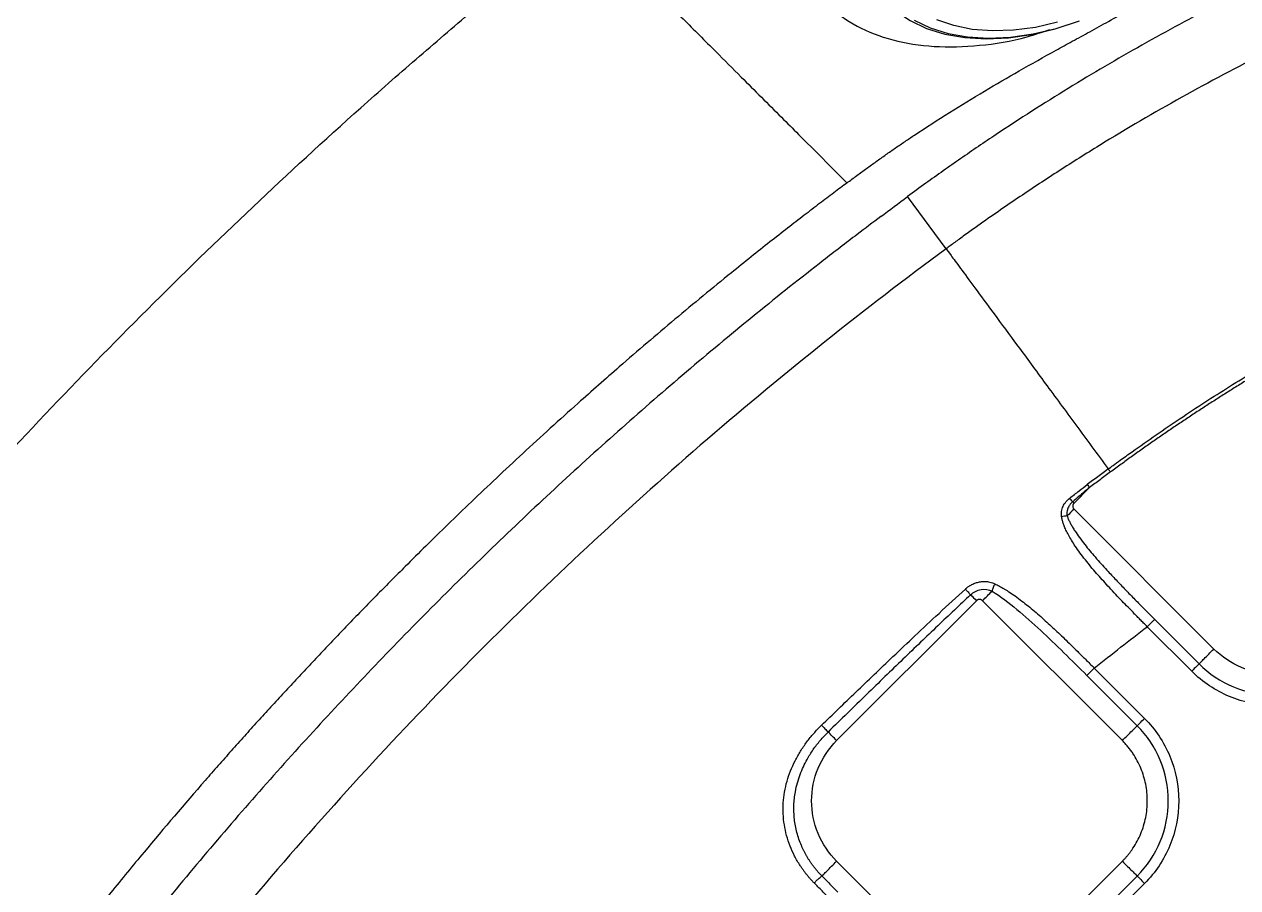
# Model space of a CAD drawing. Extents: x 525 to 613, y 487 to 635.
# Drawn here: x 557.6 to 563.32, y 557.17 to 561.24 of the extents above; entities that cross this region are included whole.
import ezdxf

# ---------------------------------------------------------------- set-up
doc = ezdxf.new("R2010")
doc.units = 0
doc.header["$MEASUREMENT"] = 0
doc.layers.add('1', color=4, linetype='Continuous')
doc.layers.add('STD TEST', color=3, linetype='Continuous')

# ---------------------------------------------------------------- blocks, each defined once
blk = doc.blocks.new('2023 VANGUARD')
at = {"layer": '1', "color": 3, "linetype": 'Continuous', "lineweight": 25}
for p, q in [((-7.0163, -32.5094), (-7.1975, -32.2634)), ((-6.3406, -33.6337), (-6.4138, -33.7069)), ((-6.4138, -33.7351), (-5.755, -34.394)), ((-6.8733, -34.1664), (-7.5321, -34.8252)), ((-6.1862, -34.8252), (-6.845, -34.1664)), ((-6.0688, -34.2893), (-5.8595, -34.4986)), ((-6.0339, -34.2544), (-5.8247, -34.4637)), ((-6.1165, -34.7555), (-6.3533, -34.5186)), ((-6.0816, -34.7206), (-6.3185, -34.4838)), ((-7.5321, -35.3933), (-6.8733, -36.0522)), ((-6.1862, -35.3933), (-6.845, -36.0522)), ((-6.7753, -36.1219), (-6.1165, -35.4631)), ((-6.7404, -36.1568), (-6.0816, -35.4979))]:
    blk.add_line(p, q, dxfattribs=at)
at = {"layer": '1', "color": 3, "linetype": 'Continuous', "lineweight": 25, "flags": 128}
for points in [[(-7.1676, -31.4328), (-7.0919, -31.4689), (-7.0072, -31.4952), (-6.9149, -31.5113), (-6.8163, -31.517), (-6.7128, -31.5123), (-6.606, -31.4971), (-6.4974, -31.4717), (-6.3886, -31.4364)], [(-6.491, -31.4426), (-6.596, -31.4666), (-6.699, -31.4803), (-6.7985, -31.4835), (-6.8929, -31.4762), (-6.9806, -31.4584), (-7.0604, -31.4304)], [(-7.2447, -31.3944), (-7.1854, -31.4345), (-7.1082, -31.4712), (-7.022, -31.498), (-6.9281, -31.5144), (-6.8277, -31.5203), (-6.7224, -31.5154), (-6.6136, -31.4999), (-6.5031, -31.4741), (-6.3923, -31.4382)]]:
    blk.add_lwpolyline(points, dxfattribs=at)
at = {"layer": '1', "color": 3, "linetype": 'Continuous', "lineweight": 25}
for points, knots in [([(-24.1702, -33.2673), (-24.1371, -33.2342), (-24.0707, -33.1678), (-23.971, -33.0681), (-23.8711, -32.9682), (-23.7711, -32.8682), (-23.671, -32.7681), (-23.5707, -32.6678), (-23.4702, -32.5673), (-23.3696, -32.4667), (-23.2689, -32.366), (-23.168, -32.265), (-23.0669, -32.164), (-22.9657, -32.0627), (-22.8643, -31.9613), (-22.7627, -31.8598), (-22.661, -31.7581), (-22.5591, -31.6562), (-22.3483, -31.4453), (-22.0277, -31.1248), (-21.5965, -30.6936), (-21.1634, -30.2604), (-20.5855, -29.6826), (-19.8608, -28.9579), (-19.1349, -28.232), (-18.5527, -27.6498), (-18.1159, -27.2131), (-17.6794, -26.7765), (-17.2593, -26.3564), (-16.8561, -25.9531), (-16.468, -25.565), (-16.015, -25.1121), (-15.3989, -24.4961), (-14.6243, -23.7214), (-13.8985, -22.9956), (-13.3199, -22.417), (-12.8856, -21.9826), (-12.4537, -21.5508), (-12.1021, -21.1992), (-11.8301, -20.9272), (-11.637, -20.7341), (-11.4446, -20.5417), (-11.2528, -20.3499), (-11.0617, -20.1588), (-10.8713, -19.9684), (-10.6814, -19.7785), (-10.4922, -19.5893), (-10.3663, -19.4634), (-10.3034, -19.4005)], [0, 0, 0, 0, 0.0073, 0.014606, 0.021918, 0.029236, 0.036561, 0.043892, 0.05123, 0.058575, 0.065927, 0.073285, 0.080651, 0.088024, 0.095404, 0.102792, 0.110187, 0.117591, 0.125001, 0.156135, 0.187339, 0.218625, 0.250002, 0.312335, 0.374999, 0.406257, 0.437499, 0.46883, 0.499999, 0.527705, 0.555415, 0.583333, 0.625, 0.687795, 0.749998, 0.781449, 0.812756, 0.843934, 0.874999, 0.889033, 0.903028, 0.916985, 0.930905, 0.944789, 0.958639, 0.972457, 0.986244, 1, 1, 1, 1]), ([(-5.9384, -27.3057), (-5.963, -27.3148), (-6.0207, -27.3363), (-6.1197, -27.3738), (-6.2439, -27.4218), (-6.4113, -27.4881), (-6.6076, -27.5686), (-6.8992, -27.6928), (-7.257, -27.8541), (-7.6215, -28.031), (-8.0407, -28.2465), (-8.5892, -28.5487), (-9.2887, -28.9807), (-9.835, -29.3617), (-10.1493, -29.5962), (-10.2787, -29.6947), (-10.3941, -29.7842), (-10.5623, -29.9169), (-10.7689, -30.0843), (-11.0563, -30.3244), (-11.5401, -30.7459), (-12.2895, -31.4533), (-13.0099, -32.2267), (-13.5082, -32.8198), (-13.7416, -33.1095), (-13.9137, -33.3295), (-14.0826, -33.5523), (-14.218, -33.7368), (-14.3267, -33.8887), (-14.4183, -34.019), (-14.5003, -34.1383), (-14.7159, -34.4581), (-15.0234, -34.9449), (-15.3983, -35.6119), (-15.6923, -36.1933), (-15.9163, -36.6796), (-16.0806, -37.0646), (-16.193, -37.3442), (-16.2593, -37.516), (-16.2888, -37.5942), (-16.2966, -37.615)], [0, 0, 0, 0, 0.0052278, 0.0122678, 0.0211155, 0.0317652, 0.048142, 0.063412, 0.0949432, 0.1263631, 0.1441982, 0.188916, 0.2512005, 0.3080496, 0.3216178, 0.3293783, 0.3404654, 0.3507233, 0.3720885, 0.3934723, 0.4253644, 0.499962, 0.5987532, 0.6358031, 0.6543439, 0.6729001, 0.6914769, 0.7100799, 0.7185196, 0.7287156, 0.7418349, 0.7473908, 0.8056132, 0.856583, 0.8999161, 0.9354925, 0.9633056, 0.9833375, 0.9955724, 1, 1, 1, 1]), ([(-6.9621, -29.9331), (-7.0323, -29.9754), (-7.1726, -30.0599), (-7.3558, -30.2161), (-7.5101, -30.3861), (-7.6282, -30.5662), (-7.7059, -30.7488), (-7.74, -30.9269), (-7.7294, -31.0938), (-7.6743, -31.2428), (-7.577, -31.3684), (-7.4412, -31.4659), (-7.272, -31.5311), (-7.076, -31.5623), (-6.8608, -31.556), (-6.6747, -31.5272), (-6.5637, -31.4889), (-6.5285, -31.4767)], [0, 0, 0, 0, 0.069258, 0.138275, 0.207399, 0.276539, 0.345644, 0.414806, 0.483986, 0.553072, 0.622169, 0.691337, 0.760508, 0.829602, 0.898683, 0.967868, 1, 1, 1, 1]), ([(-4.0638, -30.6682), (-4.1919, -30.7088), (-4.4465, -30.7948), (-4.8234, -30.9379), (-5.1328, -31.0689), (-5.3772, -31.1806), (-5.5589, -31.2677), (-5.739, -31.3583), (-5.9174, -31.4522), (-6.0939, -31.5494), (-6.3269, -31.6834), (-6.556, -31.8238), (-6.7811, -31.9707), (-6.9478, -32.0839), (-7.0864, -32.1819), (-7.1691, -32.2424), (-7.1976, -32.2634)], [0.7261553, 0.7261553, 0.7261553, 0.7261553, 0.7574053, 0.7886553, 0.8199053, 0.8355303, 0.8511553, 0.8667803, 0.8824053, 0.8980303, 0.9136553, 0.9449053, 0.9605303, 0.9761553, 0.9917803, 1, 1, 1, 1]), ([(-3.8182, -30.9137), (-4.1034, -30.9992), (-4.3881, -31.0979), (-4.9467, -31.3191), (-5.2201, -31.4414), (-5.6199, -31.6409), (-5.7514, -31.71), (-6.0124, -31.8544), (-6.142, -31.9297), (-6.3339, -32.0471), (-6.3974, -32.0868), (-6.5226, -32.1671), (-6.5842, -32.2075), (-6.6758, -32.2689), (-6.706, -32.2894), (-6.7679, -32.3317), (-6.7992, -32.3534), (-6.8629, -32.3981), (-6.8961, -32.4217), (-6.9373, -32.4516), (-6.9456, -32.4576), (-6.9612, -32.4689), (-6.9686, -32.4744), (-6.9902, -32.4902), (-7.0036, -32.5001), (-7.0163, -32.5094)], [0, 0, 0, 0, 0.25, 0.25, 0.5, 0.5, 0.625, 0.625, 0.75, 0.75, 0.8125, 0.8125, 0.875, 0.875, 0.90625, 0.90625, 0.9375, 0.9375, 0.96875, 0.96875, 0.976562, 0.976562, 0.984375, 0.984375, 1, 1, 1, 1]), ([(-12.6166, -34.8433), (-12.601, -34.8239), (-12.5617, -34.7748), (-12.4896, -34.6859), (-12.4015, -34.5783), (-12.2954, -34.4505), (-12.1452, -34.272), (-11.9529, -34.0487), (-11.6487, -33.7051), (-11.2621, -33.286), (-10.6198, -32.6269), (-10.0332, -32.0727), (-9.5136, -31.6155), (-9.3095, -31.4411), (-9.1706, -31.3246), (-9.0949, -31.2616), (-9.0229, -31.2024), (-8.9315, -31.1286), (-8.8311, -31.048), (-8.7552, -30.9881), (-8.7208, -30.9609)], [0, 0, 0, 0, 0.013532, 0.034298, 0.062286, 0.089197, 0.124752, 0.189239, 0.249618, 0.374516, 0.499562, 0.750531, 0.813475, 0.876316, 0.89664, 0.91219, 0.92991, 0.947364, 0.976138, 1, 1, 1, 1]), ([(-8.7208, -30.9609), (-8.6863, -30.9955), (-8.6172, -31.0647), (-8.5138, -31.1682), (-8.3933, -31.2889), (-8.2556, -31.4265), (-8.1126, -31.5694), (-7.9581, -31.724), (-7.8282, -31.8539), (-7.6622, -32.02), (-7.5593, -32.1228), (-7.4833, -32.1988)], [0, 0, 0, 0, 0.083161, 0.166354, 0.249581, 0.374472, 0.499426, 0.596215, 0.749531, 0.814922, 1, 1, 1, 1]), ([(-7.4832, -32.1987), (-7.4678, -32.1873), (-7.4372, -32.1645), (-7.3913, -32.131), (-7.3457, -32.0982), (-7.3003, -32.066), (-7.2551, -32.0346), (-7.2102, -32.0039), (-7.1261, -31.9474), (-7.0019, -31.8673), (-6.8373, -31.7668), (-6.6692, -31.6693), (-6.5308, -31.5922), (-6.4198, -31.5312), (-6.3377, -31.4861), (-6.2492, -31.4373), (-6.1883, -31.4031), (-6.1568, -31.3854)], [0, 0, 0, 0, 0.036893, 0.0733909, 0.1094949, 0.1452064, 0.1805274, 0.2154596, 0.2500047, 0.375737, 0.4999957, 0.6215568, 0.7499986, 0.8053595, 0.865479, 0.9303581, 1, 1, 1, 1]), ([(-7.4832, -32.1987), (-7.5038, -32.2142), (-7.547, -32.2465), (-7.6143, -32.2975), (-7.6869, -32.3531), (-7.7648, -32.4134), (-7.8479, -32.4785), (-7.9362, -32.5486), (-8.0862, -32.6691), (-8.2944, -32.8406), (-8.5347, -33.0461), (-8.7737, -33.2568), (-8.9664, -33.4317), (-9.1331, -33.5872), (-9.2505, -33.6986), (-9.3613, -33.8053), (-9.4654, -33.9071), (-9.5323, -33.9736), (-9.5648, -34.006)], [0, 0, 0, 0, 0.028037, 0.058635, 0.091793, 0.12751, 0.165785, 0.206618, 0.250011, 0.374977, 0.500002, 0.593781, 0.721351, 0.782972, 0.841649, 0.897379, 0.950163, 1, 1, 1, 1]), ([(-7.3241, -32.3576), (-7.3613, -32.3855), (-7.4519, -32.454), (-7.755, -32.6871), (-8.2242, -33.0686), (-8.8283, -33.6027), (-9.41, -34.1611), (-9.9684, -34.7429), (-10.5023, -35.3471), (-10.8836, -35.8165), (-11.1091, -36.1092), (-11.1776, -36.1997), (-11.2054, -36.2367), (-11.213, -36.2469)], [0.286107, 0.286107, 0.286107, 0.286107, 0.2969067, 0.3125317, 0.3750317, 0.4375317, 0.5000317, 0.5625317, 0.6250317, 0.6875317, 0.7031567, 0.7109692, 0.7139247, 0.7139247, 0.7139247, 0.7139247]), ([(-7.0163, -32.5094), (-7.4025, -32.794), (-7.7778, -33.0934), (-8.5028, -33.7177), (-8.8525, -34.0427), (-9.3593, -34.5495), (-9.5254, -34.7218), (-9.8507, -35.0722), (-10.01, -35.2503), (-10.478, -35.7937), (-10.7765, -36.168), (-11.0614, -36.5545)], [0, 0, 0, 0, 0.25, 0.25, 0.5, 0.5, 0.625, 0.625, 0.75, 0.75, 1, 1, 1, 1]), ([(-7.0163, -32.5094), (-7.0119, -32.5153), (-7.0043, -32.5257), (-6.9818, -32.5562), (-6.9669, -32.5764), (-6.9295, -32.6272), (-6.907, -32.6578), (-6.8542, -32.7294), (-6.824, -32.7704), (-6.7565, -32.8621), (-6.7191, -32.9127), (-6.6383, -33.0224), (-6.5949, -33.0814), (-6.5032, -33.2058), (-6.455, -33.2712), (-6.3555, -33.4062), (-6.3043, -33.4758), (-6.2523, -33.5462)], [0, 0, 0, 0, 0.125, 0.125, 0.25, 0.25, 0.375, 0.375, 0.5, 0.5, 0.625, 0.625, 0.75, 0.75, 0.875, 0.875, 1, 1, 1, 1]), ([(-6.2523, -33.5462), (-6.2447, -33.5406), (-6.2261, -33.5269), (-6.1889, -33.4998), (-6.1218, -33.4515), (-5.9899, -33.3589), (-5.8367, -33.2565), (-5.6813, -33.1576), (-5.5773, -33.0937), (-5.4587, -33.0226), (-5.3787, -32.9769), (-5.3247, -32.9461)], [0, 0, 0, 0, 0.0258907, 0.0625174, 0.1250287, 0.2500354, 0.5000044, 0.6248755, 0.7499772, 0.8313196, 1, 1, 1, 1]), ([(-5.316, -32.9614), (-5.3338, -32.9715), (-5.3694, -32.9917), (-5.4226, -33.0224), (-5.4755, -33.0534), (-5.5282, -33.0848), (-5.5806, -33.1165), (-5.6329, -33.1485), (-5.6849, -33.181), (-5.7366, -33.2137), (-5.7882, -33.2468), (-5.8395, -33.2803), (-5.8906, -33.3141), (-5.9415, -33.3482), (-5.9921, -33.3827), (-6.0425, -33.4175), (-6.0927, -33.4527), (-6.1427, -33.4883), (-6.1924, -33.5241), (-6.2254, -33.5483), (-6.2419, -33.5604)], [0, 0, 0, 0, 0.055629, 0.111237, 0.166824, 0.222395, 0.27795, 0.333494, 0.389028, 0.444556, 0.500078, 0.555599, 0.61112, 0.666645, 0.722175, 0.777714, 0.833263, 0.888825, 0.944403, 1, 1, 1, 1]), ([(-6.2419, -33.5604), (-6.2584, -33.5726), (-6.2914, -33.5969), (-6.3242, -33.6214), (-6.3406, -33.6337)], [0, 0, 0, 0, 0.499996, 1, 1, 1, 1]), ([(-6.4337, -33.6836), (-6.4192, -33.6721), (-6.3919, -33.6504), (-6.3642, -33.6294), (-6.3512, -33.6196)], [0, 0, 0, 0, 0.531098, 1, 1, 1, 1]), ([(-6.3406, -33.6337), (-6.3489, -33.6405), (-6.366, -33.6547), (-6.3924, -33.6771), (-6.4106, -33.6926), (-6.42, -33.7007)], [0, 0, 0, 0, 0.309563, 0.642891, 1, 1, 1, 1]), ([(-6.4725, -33.7708), (-6.4727, -33.7692), (-6.4732, -33.766), (-6.4735, -33.7611), (-6.4736, -33.7562), (-6.4733, -33.7512), (-6.4725, -33.7439), (-6.4704, -33.7341), (-6.466, -33.7225), (-6.4599, -33.7115), (-6.4524, -33.7014), (-6.4436, -33.6919), (-6.437, -33.6864), (-6.4337, -33.6836)], [0, 0, 0, 0, 0.050119, 0.100059, 0.149998, 0.200112, 0.250577, 0.375007, 0.499137, 0.620723, 0.748251, 0.871213, 1, 1, 1, 1]), ([(-6.42, -33.7007), (-6.4211, -33.7017), (-6.4235, -33.7037), (-6.4268, -33.7071), (-6.43, -33.7107), (-6.4338, -33.7156), (-6.4383, -33.7223), (-6.4423, -33.7305), (-6.4455, -33.7396), (-6.4472, -33.7483), (-6.4477, -33.7579), (-6.4468, -33.764), (-6.4463, -33.7676)], [0, 0, 0, 0, 0.060486, 0.121545, 0.184596, 0.250817, 0.366498, 0.500679, 0.611326, 0.750312, 0.851965, 1, 1, 1, 1]), ([(-6.4138, -33.7069), (-6.4144, -33.7075), (-6.4156, -33.7088), (-6.417, -33.711), (-6.4184, -33.7137), (-6.4194, -33.7171), (-6.4198, -33.721), (-6.4194, -33.7249), (-6.4182, -33.7287), (-6.4164, -33.7322), (-6.4147, -33.7342), (-6.4138, -33.7351)], [0, 0, 0, 0, 0.0834784, 0.1663875, 0.2501706, 0.374789, 0.5001047, 0.6247202, 0.7500387, 0.8748413, 1, 1, 1, 1]), ([(-6.0688, -34.2893), (-6.0746, -34.2834), (-6.0857, -34.2723), (-6.1014, -34.2564), (-6.1154, -34.2422), (-6.1345, -34.2228), (-6.1582, -34.1986), (-6.1982, -34.1572), (-6.2458, -34.1068), (-6.3017, -34.0448), (-6.3459, -33.993), (-6.3795, -33.9498), (-6.4021, -33.9186), (-6.4213, -33.8895), (-6.4367, -33.8636), (-6.449, -33.84), (-6.4582, -33.8199), (-6.4648, -33.8021), (-6.4695, -33.7863), (-6.4715, -33.7759), (-6.4725, -33.7708)], [0, 0, 0, 0, 0.03659, 0.069666, 0.099181, 0.125095, 0.190498, 0.250039, 0.380943, 0.499779, 0.624388, 0.688384, 0.748555, 0.800596, 0.848117, 0.887744, 0.923722, 0.950605, 0.975993, 1, 1, 1, 1]), ([(-6.4463, -33.7676), (-6.4454, -33.7699), (-6.4437, -33.7747), (-6.4408, -33.7818), (-6.4376, -33.789), (-6.434, -33.7964), (-6.4286, -33.8069), (-6.4205, -33.8208), (-6.4068, -33.8427), (-6.3877, -33.8702), (-6.3564, -33.9114), (-6.3134, -33.9629), (-6.2637, -34.0179), (-6.2159, -34.069), (-6.1718, -34.1148), (-6.1267, -34.161), (-6.0807, -34.2076), (-6.0496, -34.2387), (-6.0339, -34.2544)], [0, 0, 0, 0, 0.011737, 0.023903, 0.036509, 0.049566, 0.063083, 0.092291, 0.125968, 0.185125, 0.250741, 0.369551, 0.50014, 0.597334, 0.695861, 0.795778, 0.89714, 1, 1, 1, 1]), ([(-9.5648, -34.006), (-9.5862, -34.0273), (-9.629, -34.0701), (-9.6928, -34.1348), (-9.7565, -34.1998), (-9.8201, -34.2653), (-9.8834, -34.3312), (-9.9466, -34.3975), (-10.0096, -34.4642), (-10.0725, -34.5314), (-10.1351, -34.5989), (-10.1976, -34.6669), (-10.2599, -34.7353), (-10.3219, -34.8042), (-10.3838, -34.8734), (-10.4455, -34.9431), (-10.584, -35.101), (-10.7533, -35.2996), (-10.9328, -35.5178), (-11.0479, -35.6612), (-11.1395, -35.7771), (-11.224, -35.886), (-11.3017, -35.9877), (-11.351, -36.0535), (-11.3747, -36.0851)], [0, 0, 0, 0, 0.032865, 0.065797, 0.098796, 0.131863, 0.164996, 0.198195, 0.231462, 0.264795, 0.298195, 0.331661, 0.365194, 0.398794, 0.43246, 0.466194, 0.499994, 0.660819, 0.749995, 0.807184, 0.860747, 0.910673, 0.957, 1, 1, 1, 1]), ([(-7.6031, -34.7532), (-7.5767, -34.7276), (-7.5229, -34.6754), (-7.4404, -34.5959), (-7.3548, -34.5137), (-7.2621, -34.4254), (-7.1602, -34.3291), (-7.0467, -34.2229), (-6.9671, -34.1497), (-6.9256, -34.1117)], [0, 0, 0, 0, 0.118274, 0.241022, 0.368259, 0.500002, 0.652373, 0.819027, 1, 1, 1, 1]), ([(-6.9256, -34.1117), (-6.924, -34.1102), (-6.9209, -34.1074), (-6.9159, -34.1035), (-6.9108, -34.0997), (-6.9055, -34.0963), (-6.9001, -34.093), (-6.8908, -34.0881), (-6.8773, -34.0823), (-6.8591, -34.0775), (-6.8406, -34.0755), (-6.824, -34.0763), (-6.8099, -34.0788), (-6.798, -34.0821), (-6.7906, -34.0854), (-6.7868, -34.087)], [0, 0, 0, 0, 0.042005, 0.08379, 0.125451, 0.167082, 0.208778, 0.250635, 0.375563, 0.499341, 0.623884, 0.748828, 0.833288, 0.916705, 1, 1, 1, 1]), ([(-6.9011, -34.1385), (-6.9048, -34.1344), (-6.909, -34.1298), (-6.9175, -34.1205), (-6.9218, -34.1159), (-6.9256, -34.1117)], [0, 0, 0, 0, 0.5, 0.5, 1, 1, 1, 1]), ([(-6.9011, -34.1385), (-6.8872, -34.1257), (-6.8696, -34.1171), (-6.8339, -34.111), (-6.8156, -34.1135), (-6.7999, -34.1213)], [0, 0, 0, 0, 0.5, 0.5, 1, 1, 1, 1]), ([(-6.845, -34.1664), (-6.8376, -34.159), (-6.8297, -34.1511), (-6.8142, -34.1355), (-6.8066, -34.1279), (-6.7999, -34.1213)], [0, 0, 0, 0, 0.5, 0.5, 1, 1, 1, 1]), ([(-6.7868, -34.087), (-6.7897, -34.0926), (-6.7924, -34.0986), (-6.7969, -34.1105), (-6.7987, -34.1163), (-6.7999, -34.1213)], [0, 0, 0, 0, 0.5, 0.5, 1, 1, 1, 1]), ([(-6.7999, -34.1213), (-6.7591, -34.1462), (-6.7206, -34.1759), (-6.6449, -34.2388), (-6.6076, -34.2724), (-6.4974, -34.3752), (-6.4254, -34.4465), (-6.3533, -34.5186)], [0, 0, 0, 0, 0.25, 0.25, 0.5, 0.5, 1, 1, 1, 1]), ([(-6.7868, -34.087), (-6.7833, -34.0887), (-6.776, -34.0923), (-6.7652, -34.0979), (-6.7543, -34.1039), (-6.7433, -34.1103), (-6.7322, -34.1171), (-6.7148, -34.1282), (-6.6904, -34.1449), (-6.6602, -34.1674), (-6.6297, -34.1915), (-6.5903, -34.2242), (-6.5427, -34.2663), (-6.486, -34.319), (-6.4376, -34.3654), (-6.3951, -34.4072), (-6.3582, -34.4439), (-6.3322, -34.47), (-6.3185, -34.4838)], [0, 0, 0, 0, 0.019845, 0.040101, 0.060774, 0.081872, 0.103398, 0.12536, 0.184076, 0.250072, 0.310876, 0.375146, 0.500345, 0.620156, 0.749994, 0.823335, 0.906776, 1, 1, 1, 1]), ([(-6.9011, -34.1385), (-6.9266, -34.1626), (-6.9783, -34.2113), (-7.0568, -34.286), (-7.1375, -34.3631), (-7.2203, -34.4426), (-7.3053, -34.5247), (-7.3924, -34.6092), (-7.4817, -34.6962), (-7.5419, -34.7551), (-7.5724, -34.7849)], [0, 0, 0, 0, 0.112707, 0.228924, 0.348653, 0.471895, 0.598649, 0.728918, 0.862701, 1, 1, 1, 1]), ([(-6.845, -34.1664), (-6.8457, -34.1658), (-6.8469, -34.1646), (-6.8491, -34.1631), (-6.8519, -34.1618), (-6.8552, -34.1608), (-6.8592, -34.1604), (-6.8631, -34.1608), (-6.8669, -34.1619), (-6.8704, -34.1637), (-6.8723, -34.1655), (-6.8733, -34.1664)], [0, 0, 0, 0, 0.083478, 0.166388, 0.250171, 0.374789, 0.500105, 0.62472, 0.750039, 0.874841, 1, 1, 1, 1]), ([(-6.0688, -34.2893), (-6.065, -34.2855), (-6.061, -34.2814), (-6.0531, -34.2736), (-6.0493, -34.2698), (-6.0427, -34.2632), (-6.0399, -34.2604), (-6.0359, -34.2564), (-6.0346, -34.2551), (-6.0339, -34.2544)], [0, 0, 0, 0, 0.25, 0.25, 0.5, 0.5, 0.75, 0.75, 1, 1, 1, 1]), ([(-5.8247, -34.4637), (-5.8233, -34.4623), (-5.8205, -34.4595), (-5.8123, -34.4513), (-5.8069, -34.4459), (-5.7943, -34.4333), (-5.787, -34.426), (-5.7715, -34.4105), (-5.7632, -34.4022), (-5.755, -34.394)], [0, 0, 0, 0, 0.25, 0.25, 0.5, 0.5, 0.75, 0.75, 1, 1, 1, 1]), ([(-5.1868, -34.394), (-5.224, -34.4312), (-5.2686, -34.4609), (-5.3657, -34.5012), (-5.4183, -34.5116), (-5.5235, -34.5116), (-5.576, -34.5012), (-5.6732, -34.4609), (-5.7178, -34.4312), (-5.755, -34.394)], [0, 0, 0, 0, 0.25, 0.25, 0.5, 0.5, 0.75, 0.75, 1, 1, 1, 1]), ([(-5.8247, -34.4637), (-5.8261, -34.4651), (-5.8304, -34.4694), (-5.843, -34.482), (-5.8513, -34.4903), (-5.8595, -34.4986)], [0, 0, 0, 0, 0.5, 0.5, 1, 1, 1, 1]), ([(-5.8247, -34.4637), (-5.7784, -34.51), (-5.7229, -34.5471), (-5.6019, -34.5972), (-5.5364, -34.6102), (-5.4054, -34.6102), (-5.3399, -34.5972), (-5.2189, -34.5471), (-5.1634, -34.51), (-5.1171, -34.4637)], [0, 0, 0, 0, 0.25, 0.25, 0.5, 0.5, 0.75, 0.75, 1, 1, 1, 1]), ([(-6.3533, -34.5186), (-6.3527, -34.518), (-6.3514, -34.5167), (-6.3473, -34.5126), (-6.3446, -34.5099), (-6.338, -34.5033), (-6.3342, -34.4995), (-6.3263, -34.4916), (-6.3223, -34.4876), (-6.3185, -34.4838)], [0, 0, 0, 0, 0.25, 0.25, 0.5, 0.5, 0.75, 0.75, 1, 1, 1, 1]), ([(-5.0822, -34.4986), (-5.1331, -34.5494), (-5.1941, -34.5902), (-5.327, -34.6452), (-5.3989, -34.6595), (-5.5428, -34.6595), (-5.6148, -34.6452), (-5.7477, -34.5902), (-5.8087, -34.5494), (-5.8595, -34.4986)], [0, 0, 0, 0, 0.25, 0.25, 0.5, 0.5, 0.75, 0.75, 1, 1, 1, 1]), ([(-7.6382, -35.4956), (-7.6417, -35.492), (-7.6487, -35.4848), (-7.6587, -35.4736), (-7.6684, -35.4623), (-7.6777, -35.4506), (-7.6867, -35.4387), (-7.6954, -35.4266), (-7.7107, -35.4039), (-7.7308, -35.3695), (-7.7522, -35.3221), (-7.7684, -35.2728), (-7.7791, -35.2221), (-7.7845, -35.1706), (-7.784, -35.1016), (-7.7721, -35.0332), (-7.7499, -34.9676), (-7.7286, -34.9202), (-7.7028, -34.8746), (-7.6782, -34.8388), (-7.6567, -34.8113), (-7.6398, -34.7914), (-7.6219, -34.7719), (-7.6094, -34.7595), (-7.6031, -34.7532)], [0, 0, 0, 0, 0.017933, 0.035823, 0.053682, 0.071524, 0.089362, 0.107208, 0.125076, 0.187808, 0.250359, 0.312536, 0.375204, 0.437771, 0.499999, 0.625065, 0.686945, 0.749852, 0.811842, 0.874742, 0.905634, 0.936776, 0.968216, 1, 1, 1, 1]), ([(-7.6031, -34.7532), (-7.5982, -34.7582), (-7.5926, -34.764), (-7.5818, -34.7751), (-7.5766, -34.7805), (-7.5724, -34.7849)], [0, 0, 0, 0, 0.5, 0.5, 1, 1, 1, 1]), ([(-6.1165, -34.7555), (-6.1151, -34.7541), (-6.1107, -34.7498), (-6.0981, -34.7371), (-6.0899, -34.7289), (-6.0816, -34.7206)], [0, 0, 0, 0, 0.5, 0.5, 1, 1, 1, 1]), ([(-6.0816, -34.7206), (-6.0307, -34.7715), (-5.99, -34.8325), (-5.9349, -34.9654), (-5.9206, -35.0373), (-5.9206, -35.1812), (-5.9349, -35.2531), (-5.99, -35.3861), (-6.0307, -35.447), (-6.0816, -35.4979)], [0, 0, 0, 0, 0.25, 0.25, 0.5, 0.5, 0.75, 0.75, 1, 1, 1, 1]), ([(-7.6016, -35.4628), (-7.6047, -35.4596), (-7.611, -35.4531), (-7.62, -35.4432), (-7.6287, -35.433), (-7.6371, -35.4226), (-7.6451, -35.412), (-7.6529, -35.4012), (-7.6603, -35.3901), (-7.6675, -35.3788), (-7.6743, -35.3673), (-7.6808, -35.3556), (-7.6869, -35.3437), (-7.6927, -35.3317), (-7.7051, -35.3039), (-7.7206, -35.2587), (-7.7304, -35.2056), (-7.7336, -35.1625), (-7.7337, -35.1194), (-7.7271, -35.059), (-7.7068, -34.9857), (-7.6801, -34.9281), (-7.6577, -34.8903), (-7.6428, -34.8677), (-7.6268, -34.8458), (-7.6097, -34.8247), (-7.5917, -34.8043), (-7.5788, -34.7914), (-7.5724, -34.7849)], [0, 0, 0, 0, 0.017734, 0.0354, 0.053014, 0.07059, 0.088146, 0.105695, 0.123254, 0.140851, 0.158493, 0.176158, 0.193825, 0.211474, 0.229084, 0.314356, 0.40023, 0.443098, 0.485887, 0.57134, 0.683308, 0.785811, 0.821343, 0.856938, 0.892601, 0.928333, 0.964134, 1, 1, 1, 1]), ([(-6.1862, -34.8252), (-6.1779, -34.8169), (-6.1697, -34.8087), (-6.1541, -34.7931), (-6.1469, -34.7859), (-6.1342, -34.7732), (-6.1289, -34.7679), (-6.1207, -34.7597), (-6.1178, -34.7569), (-6.1165, -34.7555)], [0, 0, 0, 0, 0.25, 0.25, 0.5, 0.5, 0.75, 0.75, 1, 1, 1, 1]), ([(-6.1165, -35.4631), (-6.0702, -35.4167), (-6.0331, -35.3612), (-5.9829, -35.2402), (-5.9699, -35.1748), (-5.9699, -35.0438), (-5.9829, -34.9783), (-6.0331, -34.8573), (-6.0702, -34.8018), (-6.1165, -34.7555)], [0, 0, 0, 0, 0.25, 0.25, 0.5, 0.5, 0.75, 0.75, 1, 1, 1, 1]), ([(-7.5321, -35.3933), (-7.5693, -35.3561), (-7.5991, -35.3116), (-7.6393, -35.2144), (-7.6498, -35.1619), (-7.6498, -35.0567), (-7.6393, -35.0041), (-7.5991, -34.9069), (-7.5693, -34.8624), (-7.5321, -34.8252)], [0, 0, 0, 0, 0.25, 0.25, 0.5, 0.5, 0.75, 0.75, 1, 1, 1, 1]), ([(-6.1862, -35.3933), (-6.1831, -35.3902), (-6.177, -35.3839), (-6.1682, -35.3742), (-6.1597, -35.3642), (-6.1515, -35.3539), (-6.1437, -35.3433), (-6.1312, -35.3253), (-6.1154, -35.299), (-6.0985, -35.2633), (-6.0852, -35.2261), (-6.0724, -35.175), (-6.0659, -35.1093), (-6.0724, -35.0435), (-6.0852, -34.9925), (-6.0985, -34.9553), (-6.1154, -34.9196), (-6.1323, -34.8914), (-6.1474, -34.8699), (-6.1596, -34.8543), (-6.1724, -34.8393), (-6.1816, -34.8299), (-6.1862, -34.8252)], [0, 0, 0, 0, 0.020878, 0.041713, 0.062527, 0.083344, 0.104185, 0.125072, 0.187569, 0.2501, 0.312596, 0.375127, 0.500003, 0.62488, 0.687376, 0.749907, 0.812404, 0.874935, 0.906232, 0.937459, 0.968689, 1, 1, 1, 1]), ([(-7.6016, -35.4628), (-7.6001, -35.4613), (-7.5972, -35.4584), (-7.5889, -35.4501), (-7.5835, -35.4447), (-7.571, -35.4322), (-7.5638, -35.425), (-7.5484, -35.4096), (-7.5403, -35.4015), (-7.5321, -35.3933)], [0, 0, 0, 0, 0.25, 0.25, 0.5, 0.5, 0.75, 0.75, 1, 1, 1, 1]), ([(-6.1862, -35.3933), (-6.1779, -35.4016), (-6.1697, -35.4099), (-6.1541, -35.4254), (-6.1469, -35.4327), (-6.1342, -35.4453), (-6.1289, -35.4507), (-6.1207, -35.4589), (-6.1178, -35.4617), (-6.1165, -35.4631)], [0, 0, 0, 0, 0.25, 0.25, 0.5, 0.5, 0.75, 0.75, 1, 1, 1, 1]), ([(-7.6382, -35.4956), (-7.6344, -35.4919), (-7.6304, -35.488), (-7.6224, -35.4804), (-7.6185, -35.4768), (-7.6116, -35.4706), (-7.6086, -35.4681), (-7.6041, -35.4644), (-7.6025, -35.4633), (-7.6016, -35.4628)], [0, 0, 0, 0, 0.25, 0.25, 0.5, 0.5, 0.75, 0.75, 1, 1, 1, 1]), ([(-7.5615, -35.5732), (-7.5681, -35.5665), (-7.5813, -35.5533), (-7.6008, -35.5336), (-7.6197, -35.5145), (-7.6321, -35.5018), (-7.6382, -35.4956)], [0, 0, 0, 0, 0.259705, 0.513028, 0.759836, 1, 1, 1, 1]), ([(-7.6016, -35.4628), (-7.5954, -35.4691), (-7.583, -35.4817), (-7.5642, -35.5006), (-7.5454, -35.5195), (-7.5329, -35.532), (-7.5266, -35.5383)], [0, 0, 0, 0, 0.249581, 0.499427, 0.749559, 1, 1, 1, 1]), ([(-6.1165, -35.4631), (-6.1151, -35.4644), (-6.1107, -35.4688), (-6.0981, -35.4814), (-6.0899, -35.4896), (-6.0816, -35.4979)], [0, 0, 0, 0, 0.5, 0.5, 1, 1, 1, 1])]:
    blk.add_open_spline(points, degree=3, knots=knots, dxfattribs=at)
for points in [[(-7.3241, -32.3576), (-7.2821, -32.326), (-7.2399, -32.2947), (-7.1975, -32.2634)], [(-6.2523, -33.5462), (-6.2854, -33.5706), (-6.3183, -33.595), (-6.3512, -33.6196)], [(-6.2419, -33.5604), (-6.2454, -33.5556), (-6.249, -33.5507), (-6.2523, -33.5462)], [(-6.3512, -33.6196), (-6.3478, -33.6241), (-6.3442, -33.6289), (-6.3406, -33.6337)], [(-6.42, -33.7007), (-6.4245, -33.6949), (-6.4293, -33.689), (-6.4337, -33.6836)], [(-6.4138, -33.7069), (-6.4158, -33.7048), (-6.4179, -33.7028), (-6.42, -33.7007)], [(-6.4463, -33.7676), (-6.4545, -33.7679), (-6.4639, -33.7691), (-6.4725, -33.7708)], [(-6.4138, -33.7351), (-6.425, -33.7464), (-6.4363, -33.7576), (-6.4463, -33.7676)], [(-6.9011, -34.1385), (-6.8919, -34.1478), (-6.8822, -34.1575), (-6.8733, -34.1664)], [(-6.3185, -34.4838), (-6.2359, -34.4182), (-6.1526, -34.3533), (-6.0688, -34.2893)], [(-7.5321, -34.8252), (-7.5464, -34.8109), (-7.5607, -34.7967), (-7.5724, -34.7849)]]:
    blk.add_open_spline(points, degree=3, dxfattribs=at)
blk = doc.blocks.new('2026 Vanguard')
at = {"layer": 'STD TEST', "color": 1}
blk.add_blockref('2023 VANGUARD', (44.1613, 88.209), dxfattribs=at)

msp = doc.modelspace()

# ---------------------------------------------------------------- block references
at = {"layer": '1'}
msp.add_blockref('2026 Vanguard', (524.7985, 504.4821), dxfattribs=at)

doc.saveas('drawing.dxf')
